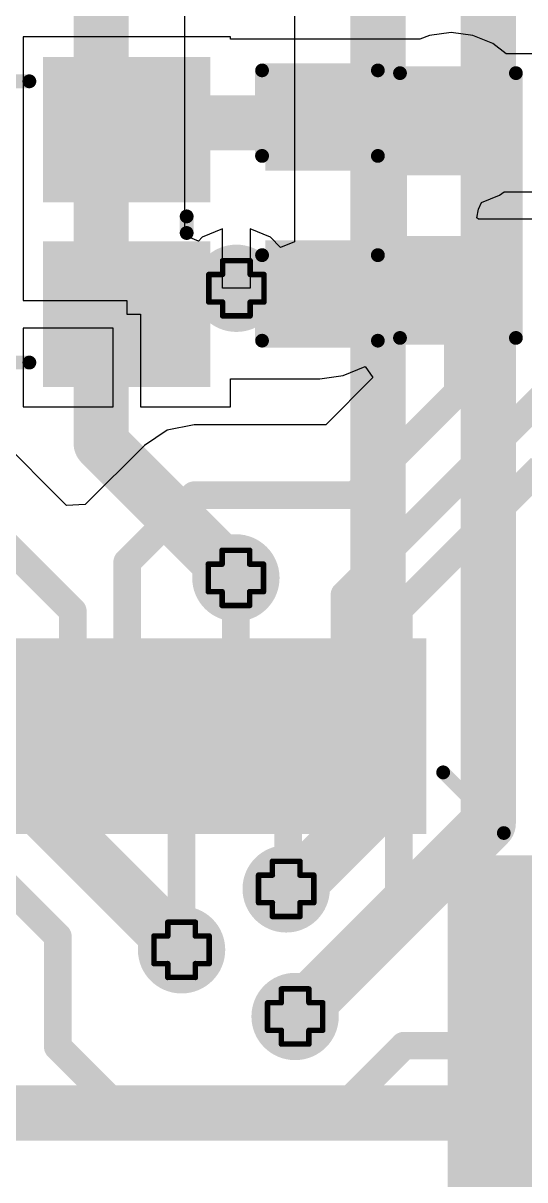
# Model space of a CAD drawing. Header units: inches. Extents: x -60 to 307, y -25 to 134.
# Drawn here: x 21.65 to 26.27, y 14.01 to 24.67 of the extents above; entities that cross this region are included whole.
import ezdxf

# ---------------------------------------------------------------- set-up
doc = ezdxf.new("R2010")
doc.units = ezdxf.units.IN
for name, color, linetype in [('BOARD OUTLINE', 216, 'Continuous'), ('Bottom Layer', 5, 'Continuous'), ('Bottom Solder', 6, 'Continuous'), ('Drill Drawing', 1, 'Continuous'), ('Top Layer', 1, 'Continuous'), ('Top Overlay', 2, 'Continuous'), ('Top Paste', 8, 'Continuous'), ('Top Solder', 216, 'Continuous'), ('Via Holes', 16, 'Continuous')]:
    doc.layers.add(name, color=color, linetype=linetype)

# ---------------------------------------------------------------- blocks, each defined once
blk = doc.blocks.new('3TJ481920NYLBC_9')
at = {"layer": 'Top Layer'}
for points in [[(-1.8, 1.45), (-0.4, 1.45), (-0.4, 0.25), (-1.8, 0.25)], [(0.4, 1.45), (1.8, 1.45), (1.8, 0.25), (0.4, 0.25)], [(-1.8, -0.25), (-0.4, -0.25), (-0.4, -1.45), (-1.8, -1.45)], [(0.4, -0.25), (1.8, -0.25), (1.8, -1.45), (0.4, -1.45)]]:
    blk.add_hatch(color=1, dxfattribs=at).paths.add_polyline_path(points)
at = {"layer": 'Top Paste'}
for points in [[(-1.8, 1.45), (-0.4, 1.45), (-0.4, 0.25), (-1.8, 0.25)], [(0.4, 1.45), (1.8, 1.45), (1.8, 0.25), (0.4, 0.25)], [(-1.8, -0.25), (-0.4, -0.25), (-0.4, -1.45), (-1.8, -1.45)], [(0.4, -0.25), (1.8, -0.25), (1.8, -1.45), (0.4, -1.45)]]:
    blk.add_hatch(color=8, dxfattribs=at).paths.add_polyline_path(points)
at = {"layer": 'Top Solder'}
for points in [[(-1.87, 1.52), (-0.33, 1.52), (-0.33, 0.18), (-1.87, 0.18)], [(0.33, 1.52), (1.87, 1.52), (1.87, 0.18), (0.33, 0.18)], [(-1.87, -0.18), (-0.33, -0.18), (-0.33, -1.52), (-1.87, -1.52)], [(0.33, -0.18), (1.87, -0.18), (1.87, -1.52), (0.33, -1.52)]]:
    blk.add_hatch(color=216, dxfattribs=at).paths.add_polyline_path(points)
at = {"layer": 'Top Overlay'}
for points in [[(0.203, 1.295, 0.127, 0.127, 0), (-0.203, 1.295, 0.127, 0.127, 0)], [(-1.651, 0.102, 0.127, 0.127, 0), (-1.651, -0.051, 0.127, 0.127, 0)], [(1.651, 0.102, 0.127, 0.127, 0), (1.651, -0.051, 0.127, 0.127, 0)], [(0.203, -1.295, 0.127, 0.127, 0), (-0.203, -1.295, 0.127, 0.127, 0)]]:
    blk.add_lwpolyline(points, format="xyseb", dxfattribs=at)
for points in [[(-0.235, 1.295, 0.0635, 0.0635, 1), (-0.171, 1.295, 0.0635, 0.0635, 1)], [(0.171, 1.295, 0.0635, 0.0635, 1), (0.235, 1.295, 0.0635, 0.0635, 1)], [(-1.683, 0.102, 0.0635, 0.0635, 1), (-1.619, 0.102, 0.0635, 0.0635, 1)], [(1.619, 0.102, 0.0635, 0.0635, 1), (1.683, 0.102, 0.0635, 0.0635, 1)], [(-1.683, -0.051, 0.0635, 0.0635, 1), (-1.619, -0.051, 0.0635, 0.0635, 1)], [(1.619, -0.051, 0.0635, 0.0635, 1), (1.683, -0.051, 0.0635, 0.0635, 1)], [(-1.977, -0.94, 0.254, 0.254, 1), (-2.138, -0.94, 0.254, 0.254, 1)], [(-2.201, -0.94, 0.127, 0.127, 1), (-2.074, -0.94, 0.127, 0.127, 1)], [(-2.041, -0.94, 0.127, 0.127, 1), (-1.914, -0.94, 0.127, 0.127, 1)], [(-0.235, -1.295, 0.0635, 0.0635, 1), (-0.171, -1.295, 0.0635, 0.0635, 1)], [(0.171, -1.295, 0.0635, 0.0635, 1), (0.235, -1.295, 0.0635, 0.0635, 1)]]:
    blk.add_lwpolyline(points, format="xyseb", close=True, dxfattribs=at)
blk = doc.blocks.new('32TQFP_11')
at = {"layer": 'Top Layer'}
for points in [[(-1.9, 2.3), (-1.9, 3.9), (-1.6, 3.9), (-1.6, 2.3)], [(-1.4, 2.3), (-1.4, 3.9), (-1.1, 3.9), (-1.1, 2.3)], [(-0.9, 2.3), (-0.9, 3.9), (-0.6, 3.9), (-0.6, 2.3)], [(-0.4, 2.3), (-0.4, 3.9), (-0.1, 3.9), (-0.1, 2.3)], [(0.1, 2.3), (0.1, 3.9), (0.4, 3.9), (0.4, 2.3)], [(0.6, 2.3), (0.6, 3.9), (0.9, 3.9), (0.9, 2.3)], [(1.1, 2.3), (1.1, 3.9), (1.4, 3.9), (1.4, 2.3)], [(1.6, 2.3), (1.6, 3.9), (1.9, 3.9), (1.9, 2.3)], [(-3.9, 1.9), (-2.3, 1.9), (-2.3, 1.6), (-3.9, 1.6)], [(2.3, 1.9), (3.9, 1.9), (3.9, 1.6), (2.3, 1.6)], [(-3.9, 1.4), (-2.3, 1.4), (-2.3, 1.1), (-3.9, 1.1)], [(2.3, 1.4), (3.9, 1.4), (3.9, 1.1), (2.3, 1.1)], [(-3.9, 0.9), (-2.3, 0.9), (-2.3, 0.6), (-3.9, 0.6)], [(2.3, 0.9), (3.9, 0.9), (3.9, 0.6), (2.3, 0.6)], [(-3.9, 0.4), (-2.3, 0.4), (-2.3, 0.1), (-3.9, 0.1)], [(2.3, 0.4), (3.9, 0.4), (3.9, 0.1), (2.3, 0.1)], [(-3.9, -0.1), (-2.3, -0.1), (-2.3, -0.4), (-3.9, -0.4)], [(2.3, -0.1), (3.9, -0.1), (3.9, -0.4), (2.3, -0.4)], [(-3.9, -0.6), (-2.3, -0.6), (-2.3, -0.9), (-3.9, -0.9)], [(2.3, -0.6), (3.9, -0.6), (3.9, -0.9), (2.3, -0.9)], [(-3.9, -1.1), (-2.3, -1.1), (-2.3, -1.4), (-3.9, -1.4)], [(2.3, -1.1), (3.9, -1.1), (3.9, -1.4), (2.3, -1.4)], [(-3.9, -1.6), (-2.3, -1.6), (-2.3, -1.9), (-3.9, -1.9)], [(2.3, -1.6), (3.9, -1.6), (3.9, -1.9), (2.3, -1.9)], [(-1.6, -2.3), (-1.6, -3.9), (-1.9, -3.9), (-1.9, -2.3)], [(-1.1, -2.3), (-1.1, -3.9), (-1.4, -3.9), (-1.4, -2.3)], [(-0.6, -2.3), (-0.6, -3.9), (-0.9, -3.9), (-0.9, -2.3)], [(-0.1, -2.3), (-0.1, -3.9), (-0.4, -3.9), (-0.4, -2.3)], [(0.4, -2.3), (0.4, -3.9), (0.1, -3.9), (0.1, -2.3)], [(0.9, -2.3), (0.9, -3.9), (0.6, -3.9), (0.6, -2.3)], [(1.4, -2.3), (1.4, -3.9), (1.1, -3.9), (1.1, -2.3)], [(1.9, -2.3), (1.9, -3.9), (1.6, -3.9), (1.6, -2.3)]]:
    blk.add_hatch(color=1, dxfattribs=at).paths.add_polyline_path(points)
at = {"layer": 'Top Paste'}
for points in [[(-1.9, 2.3), (-1.9, 3.9), (-1.6, 3.9), (-1.6, 2.3)], [(-1.4, 2.3), (-1.4, 3.9), (-1.1, 3.9), (-1.1, 2.3)], [(-0.9, 2.3), (-0.9, 3.9), (-0.6, 3.9), (-0.6, 2.3)], [(-0.4, 2.3), (-0.4, 3.9), (-0.1, 3.9), (-0.1, 2.3)], [(0.1, 2.3), (0.1, 3.9), (0.4, 3.9), (0.4, 2.3)], [(0.6, 2.3), (0.6, 3.9), (0.9, 3.9), (0.9, 2.3)], [(1.1, 2.3), (1.1, 3.9), (1.4, 3.9), (1.4, 2.3)], [(1.6, 2.3), (1.6, 3.9), (1.9, 3.9), (1.9, 2.3)], [(-3.9, 1.9), (-2.3, 1.9), (-2.3, 1.6), (-3.9, 1.6)], [(2.3, 1.9), (3.9, 1.9), (3.9, 1.6), (2.3, 1.6)], [(-3.9, 1.4), (-2.3, 1.4), (-2.3, 1.1), (-3.9, 1.1)], [(2.3, 1.4), (3.9, 1.4), (3.9, 1.1), (2.3, 1.1)], [(-3.9, 0.9), (-2.3, 0.9), (-2.3, 0.6), (-3.9, 0.6)], [(2.3, 0.9), (3.9, 0.9), (3.9, 0.6), (2.3, 0.6)], [(-3.9, 0.4), (-2.3, 0.4), (-2.3, 0.1), (-3.9, 0.1)], [(2.3, 0.4), (3.9, 0.4), (3.9, 0.1), (2.3, 0.1)], [(-3.9, -0.1), (-2.3, -0.1), (-2.3, -0.4), (-3.9, -0.4)], [(2.3, -0.1), (3.9, -0.1), (3.9, -0.4), (2.3, -0.4)], [(-3.9, -0.6), (-2.3, -0.6), (-2.3, -0.9), (-3.9, -0.9)], [(2.3, -0.6), (3.9, -0.6), (3.9, -0.9), (2.3, -0.9)], [(-3.9, -1.1), (-2.3, -1.1), (-2.3, -1.4), (-3.9, -1.4)], [(2.3, -1.1), (3.9, -1.1), (3.9, -1.4), (2.3, -1.4)], [(-3.9, -1.6), (-2.3, -1.6), (-2.3, -1.9), (-3.9, -1.9)], [(2.3, -1.6), (3.9, -1.6), (3.9, -1.9), (2.3, -1.9)], [(-1.6, -2.3), (-1.6, -3.9), (-1.9, -3.9), (-1.9, -2.3)], [(-1.1, -2.3), (-1.1, -3.9), (-1.4, -3.9), (-1.4, -2.3)], [(-0.6, -2.3), (-0.6, -3.9), (-0.9, -3.9), (-0.9, -2.3)], [(-0.1, -2.3), (-0.1, -3.9), (-0.4, -3.9), (-0.4, -2.3)], [(0.4, -2.3), (0.4, -3.9), (0.1, -3.9), (0.1, -2.3)], [(0.9, -2.3), (0.9, -3.9), (0.6, -3.9), (0.6, -2.3)], [(1.4, -2.3), (1.4, -3.9), (1.1, -3.9), (1.1, -2.3)], [(1.9, -2.3), (1.9, -3.9), (1.6, -3.9), (1.6, -2.3)]]:
    blk.add_hatch(color=8, dxfattribs=at).paths.add_polyline_path(points)
at = {"layer": 'Top Solder'}
for points in [[(-2.002, 2.198), (-2.002, 4.002), (-1.498, 4.002), (-1.498, 2.198)], [(-1.502, 2.198), (-1.502, 4.002), (-0.998, 4.002), (-0.998, 2.198)], [(-1.002, 2.198), (-1.002, 4.002), (-0.498, 4.002), (-0.498, 2.198)], [(-0.502, 2.198), (-0.502, 4.002), (0.002, 4.002), (0.002, 2.198)], [(-0.002, 2.198), (-0.002, 4.002), (0.502, 4.002), (0.502, 2.198)], [(0.498, 2.198), (0.498, 4.002), (1.002, 4.002), (1.002, 2.198)], [(0.998, 2.198), (0.998, 4.002), (1.502, 4.002), (1.502, 2.198)], [(1.498, 2.198), (1.498, 4.002), (2.002, 4.002), (2.002, 2.198)], [(-4.002, 2.002), (-2.198, 2.002), (-2.198, 1.498), (-4.002, 1.498)], [(2.198, 2.002), (4.002, 2.002), (4.002, 1.498), (2.198, 1.498)], [(-4.002, 1.502), (-2.198, 1.502), (-2.198, 0.998), (-4.002, 0.998)], [(2.198, 1.502), (4.002, 1.502), (4.002, 0.998), (2.198, 0.998)], [(-4.002, 1.002), (-2.198, 1.002), (-2.198, 0.498), (-4.002, 0.498)], [(2.198, 1.002), (4.002, 1.002), (4.002, 0.498), (2.198, 0.498)], [(-4.002, 0.502), (-2.198, 0.502), (-2.198, -0.002), (-4.002, -0.002)], [(2.198, 0.502), (4.002, 0.502), (4.002, -0.002), (2.198, -0.002)], [(-4.002, 0.002), (-2.198, 0.002), (-2.198, -0.502), (-4.002, -0.502)], [(2.198, 0.002), (4.002, 0.002), (4.002, -0.502), (2.198, -0.502)], [(-4.002, -0.498), (-2.198, -0.498), (-2.198, -1.002), (-4.002, -1.002)], [(2.198, -0.498), (4.002, -0.498), (4.002, -1.002), (2.198, -1.002)], [(-4.002, -0.998), (-2.198, -0.998), (-2.198, -1.502), (-4.002, -1.502)], [(2.198, -0.998), (4.002, -0.998), (4.002, -1.502), (2.198, -1.502)], [(-4.002, -1.498), (-2.198, -1.498), (-2.198, -2.002), (-4.002, -2.002)], [(2.198, -1.498), (4.002, -1.498), (4.002, -2.002), (2.198, -2.002)], [(-1.498, -2.198), (-1.498, -4.002), (-2.002, -4.002), (-2.002, -2.198)], [(-0.998, -2.198), (-0.998, -4.002), (-1.502, -4.002), (-1.502, -2.198)], [(-0.498, -2.198), (-0.498, -4.002), (-1.002, -4.002), (-1.002, -2.198)], [(0.002, -2.198), (0.002, -4.002), (-0.502, -4.002), (-0.502, -2.198)], [(0.502, -2.198), (0.502, -4.002), (-0.002, -4.002), (-0.002, -2.198)], [(1.002, -2.198), (1.002, -4.002), (0.498, -4.002), (0.498, -2.198)], [(1.502, -2.198), (1.502, -4.002), (0.998, -4.002), (0.998, -2.198)], [(2.002, -2.198), (2.002, -4.002), (1.498, -4.002), (1.498, -2.198)]]:
    blk.add_hatch(color=216, dxfattribs=at).paths.add_polyline_path(points)
at = {"layer": 'Top Overlay'}
for points in [[(-2.083, 2.692, 0.127, 0.127, 0), (-2.642, 2.134, 0.127, 0.127, 0)], [(2.083, 2.692, 0.127, 0.127, 0), (2.642, 2.134, 0.127, 0.127, 0)], [(-2.767, -2.158, 0.127, 0.127, 0), (-2.208, -2.716, 0.127, 0.127, 0)], [(2.767, -2.158, 0.127, 0.127, 0), (2.208, -2.716, 0.127, 0.127, 0)]]:
    blk.add_lwpolyline(points, format="xyseb", dxfattribs=at)
for points in [[(-2.115, 2.692, 0.0635, 0.0635, 1), (-2.051, 2.692, 0.0635, 0.0635, 1)], [(2.051, 2.692, 0.0635, 0.0635, 1), (2.115, 2.692, 0.0635, 0.0635, 1)], [(-3.277, 2.261, 0.254, 0.254, 1), (-3.531, 2.261, 0.254, 0.254, 1)], [(-3.594, 2.261, 0.127, 0.127, 1), (-3.467, 2.261, 0.127, 0.127, 1)], [(-3.34, 2.261, 0.127, 0.127, 1), (-3.213, 2.261, 0.127, 0.127, 1)], [(-2.673, 2.134, 0.0635, 0.0635, 1), (-2.61, 2.134, 0.0635, 0.0635, 1)], [(2.61, 2.134, 0.0635, 0.0635, 1), (2.673, 2.134, 0.0635, 0.0635, 1)], [(-2.799, -2.158, 0.0635, 0.0635, 1), (-2.735, -2.158, 0.0635, 0.0635, 1)], [(2.735, -2.158, 0.0635, 0.0635, 1), (2.799, -2.158, 0.0635, 0.0635, 1)], [(-2.24, -2.716, 0.0635, 0.0635, 1), (-2.177, -2.716, 0.0635, 0.0635, 1)], [(2.177, -2.716, 0.0635, 0.0635, 1), (2.24, -2.716, 0.0635, 0.0635, 1)]]:
    blk.add_lwpolyline(points, format="xyseb", close=True, dxfattribs=at)
blk = doc.blocks.new('R___0603_15')
at = {"layer": 'Top Layer'}
for points in [[(-0.381, 0.4445), (-0.381, -0.4445), (-1.143, -0.4445), (-1.143, 0.4445)], [(1.143, 0.4445), (1.143, -0.4445), (0.381, -0.4445), (0.381, 0.4445)]]:
    blk.add_hatch(color=1, dxfattribs=at).paths.add_polyline_path(points)
at = {"layer": 'Top Paste'}
for points in [[(-0.381, 0.4445), (-0.381, -0.4445), (-1.143, -0.4445), (-1.143, 0.4445)], [(1.143, 0.4445), (1.143, -0.4445), (0.381, -0.4445), (0.381, 0.4445)]]:
    blk.add_hatch(color=8, dxfattribs=at).paths.add_polyline_path(points)
at = {"layer": 'Top Solder'}
for points in [[(-0.2794, 0.5461), (-0.2794, -0.5461), (-1.2446, -0.5461), (-1.2446, 0.5461)], [(1.2446, 0.5461), (1.2446, -0.5461), (0.2794, -0.5461), (0.2794, 0.5461)]]:
    blk.add_hatch(color=216, dxfattribs=at).paths.add_polyline_path(points)
at = {"layer": 'Top Overlay'}
for points in [[(-1.2192, 0.5334, 0.127, 0.127, 0), (1.2192, 0.5334, 0.127, 0.127, 0)], [(-1.2192, 0.5334, 0.127, 0.127, 0), (-1.2192, -0.5334, 0.127, 0.127, 0)], [(1.2192, 0.5334, 0.127, 0.127, 0), (1.2192, -0.5334, 0.127, 0.127, 0)], [(-1.2192, -0.5334, 0.127, 0.127, 0), (1.2192, -0.5334, 0.127, 0.127, 0)]]:
    blk.add_lwpolyline(points, format="xyseb", dxfattribs=at)
for points in [[(-1.25095, 0.5334, 0.0635, 0.0635, 1), (-1.18745, 0.5334, 0.0635, 0.0635, 1)], [(-1.25095, 0.5334, 0.0635, 0.0635, 1), (-1.18745, 0.5334, 0.0635, 0.0635, 1)], [(1.18745, 0.5334, 0.0635, 0.0635, 1), (1.25095, 0.5334, 0.0635, 0.0635, 1)], [(1.18745, 0.5334, 0.0635, 0.0635, 1), (1.25095, 0.5334, 0.0635, 0.0635, 1)], [(-1.25095, -0.5334, 0.0635, 0.0635, 1), (-1.18745, -0.5334, 0.0635, 0.0635, 1)], [(-1.25095, -0.5334, 0.0635, 0.0635, 1), (-1.18745, -0.5334, 0.0635, 0.0635, 1)], [(1.18745, -0.5334, 0.0635, 0.0635, 1), (1.25095, -0.5334, 0.0635, 0.0635, 1)], [(1.18745, -0.5334, 0.0635, 0.0635, 1), (1.25095, -0.5334, 0.0635, 0.0635, 1)]]:
    blk.add_lwpolyline(points, format="xyseb", close=True, dxfattribs=at)
blk = doc.blocks.new('C___0603_39')
at = {"layer": 'Top Layer'}
for points in [[(-0.381, 0.445), (-0.381, -0.445), (-1.143, -0.445), (-1.143, 0.445)], [(1.143, 0.445), (1.143, -0.445), (0.381, -0.445), (0.381, 0.445)]]:
    blk.add_hatch(color=1, dxfattribs=at).paths.add_polyline_path(points)
at = {"layer": 'Top Paste'}
for points in [[(-0.381, 0.445), (-0.381, -0.445), (-1.143, -0.445), (-1.143, 0.445)], [(1.143, 0.445), (1.143, -0.445), (0.381, -0.445), (0.381, 0.445)]]:
    blk.add_hatch(color=8, dxfattribs=at).paths.add_polyline_path(points)
at = {"layer": 'Top Solder'}
for points in [[(-0.321, 0.504), (-0.321, -0.504), (-1.203, -0.504), (-1.203, 0.504)], [(1.203, 0.504), (1.203, -0.504), (0.321, -0.504), (0.321, 0.504)]]:
    blk.add_hatch(color=216, dxfattribs=at).paths.add_polyline_path(points)
at = {"layer": 'Top Overlay'}
for points in [[(-1.245, 0.533, 0.127, 0.127, 0), (-0.457, 0.533, 0.127, 0.127, 0)], [(-1.245, 0.533, 0.127, 0.127, 0), (-1.245, -0.533, 0.127, 0.127, 0)], [(0.457, 0.533, 0.127, 0.127, 0), (1.245, 0.533, 0.127, 0.127, 0)], [(1.245, 0.533, 0.127, 0.127, 0), (1.245, -0.533, 0.127, 0.127, 0)], [(-1.245, -0.533, 0.127, 0.127, 0), (-0.457, -0.533, 0.127, 0.127, 0)], [(0.457, -0.533, 0.127, 0.127, 0), (1.245, -0.533, 0.127, 0.127, 0)]]:
    blk.add_lwpolyline(points, format="xyseb", dxfattribs=at)
for points in [[(-1.276, 0.533, 0.0635, 0.0635, 1), (-1.213, 0.533, 0.0635, 0.0635, 1)], [(-1.276, 0.533, 0.0635, 0.0635, 1), (-1.213, 0.533, 0.0635, 0.0635, 1)], [(-0.489, 0.533, 0.0635, 0.0635, 1), (-0.425, 0.533, 0.0635, 0.0635, 1)], [(0.425, 0.533, 0.0635, 0.0635, 1), (0.489, 0.533, 0.0635, 0.0635, 1)], [(1.213, 0.533, 0.0635, 0.0635, 1), (1.276, 0.533, 0.0635, 0.0635, 1)], [(1.213, 0.533, 0.0635, 0.0635, 1), (1.276, 0.533, 0.0635, 0.0635, 1)], [(-1.276, -0.533, 0.0635, 0.0635, 1), (-1.213, -0.533, 0.0635, 0.0635, 1)], [(-1.276, -0.533, 0.0635, 0.0635, 1), (-1.213, -0.533, 0.0635, 0.0635, 1)], [(-0.489, -0.533, 0.0635, 0.0635, 1), (-0.425, -0.533, 0.0635, 0.0635, 1)], [(0.425, -0.533, 0.0635, 0.0635, 1), (0.489, -0.533, 0.0635, 0.0635, 1)], [(1.213, -0.533, 0.0635, 0.0635, 1), (1.276, -0.533, 0.0635, 0.0635, 1)], [(1.213, -0.533, 0.0635, 0.0635, 1), (1.276, -0.533, 0.0635, 0.0635, 1)]]:
    blk.add_lwpolyline(points, format="xyseb", close=True, dxfattribs=at)

msp = doc.modelspace()

# ---------------------------------------------------------------- hatches: boundary and pattern name
at = {"layer": 'Bottom Layer'}
h = msp.add_hatch(color=5, dxfattribs=at)
edge = h.paths.add_edge_path()
edge.add_arc((23.615, 22.225), 0.3, 0, 360)
h = msp.add_hatch(color=5, dxfattribs=at)
edge = h.paths.add_edge_path()
edge.add_arc((23.61, 19.558), 0.3, 0, 360)
h = msp.add_hatch(color=5, dxfattribs=at)
edge = h.paths.add_edge_path()
edge.add_arc((24.073, 16.694), 0.3, 0, 360)
h = msp.add_hatch(color=5, dxfattribs=at)
edge = h.paths.add_edge_path()
edge.add_arc((23.11, 16.133), 0.3, 0, 360)
h = msp.add_hatch(color=5, dxfattribs=at)
edge = h.paths.add_edge_path()
edge.add_arc((24.155, 15.519), 0.3, 0, 360)
at = {"layer": 'Bottom Solder'}
h = msp.add_hatch(color=6, dxfattribs=at)
edge = h.paths.add_edge_path()
edge.add_arc((23.615, 22.225), 0.402, 0, 360)
h = msp.add_hatch(color=6, dxfattribs=at)
edge = h.paths.add_edge_path()
edge.add_arc((23.61, 19.558), 0.402, 0, 360)
h = msp.add_hatch(color=6, dxfattribs=at)
edge = h.paths.add_edge_path()
edge.add_arc((24.073, 16.694), 0.402, 0, 360)
h = msp.add_hatch(color=6, dxfattribs=at)
edge = h.paths.add_edge_path()
edge.add_arc((23.11, 16.133), 0.402, 0, 360)
h = msp.add_hatch(color=6, dxfattribs=at)
edge = h.paths.add_edge_path()
edge.add_arc((24.155, 15.519), 0.402, 0, 360)
at = {"layer": 'Top Layer'}
h = msp.add_hatch(color=1, dxfattribs=at)
edge = h.paths.add_edge_path()
edge.add_arc((23.615, 22.225), 0.3, 0, 360)
h = msp.add_hatch(color=1, dxfattribs=at)
edge = h.paths.add_edge_path()
edge.add_arc((23.61, 19.558), 0.3, 0, 360)
h = msp.add_hatch(color=1, dxfattribs=at)
edge = h.paths.add_edge_path()
edge.add_arc((24.073, 16.694), 0.3, 0, 360)
h = msp.add_hatch(color=1, dxfattribs=at)
edge = h.paths.add_edge_path()
edge.add_arc((23.11, 16.133), 0.3, 0, 360)
h = msp.add_hatch(color=1, dxfattribs=at)
edge = h.paths.add_edge_path()
edge.add_arc((24.155, 15.519), 0.3, 0, 360)
at = {"layer": 'Top Solder'}
h = msp.add_hatch(color=216, dxfattribs=at)
edge = h.paths.add_edge_path()
edge.add_arc((23.615, 22.225), 0.402, 0, 360)
h = msp.add_hatch(color=216, dxfattribs=at)
edge = h.paths.add_edge_path()
edge.add_arc((23.61, 19.558), 0.402, 0, 360)
h = msp.add_hatch(color=216, dxfattribs=at)
edge = h.paths.add_edge_path()
edge.add_arc((24.073, 16.694), 0.402, 0, 360)
h = msp.add_hatch(color=216, dxfattribs=at)
edge = h.paths.add_edge_path()
edge.add_arc((23.11, 16.133), 0.402, 0, 360)
h = msp.add_hatch(color=216, dxfattribs=at)
edge = h.paths.add_edge_path()
edge.add_arc((24.155, 15.519), 0.402, 0, 360)
at = {"layer": 'Via Holes'}
h = msp.add_hatch(color=7, dxfattribs=at)
edge = h.paths.add_edge_path()
edge.add_arc((23.615, 22.225), 0.15, 0, 360)
h = msp.add_hatch(color=7, dxfattribs=at)
edge = h.paths.add_edge_path()
edge.add_arc((23.61, 19.558), 0.15, 0, 360)
h = msp.add_hatch(color=7, dxfattribs=at)
edge = h.paths.add_edge_path()
edge.add_arc((24.073, 16.694), 0.15, 0, 360)
h = msp.add_hatch(color=7, dxfattribs=at)
edge = h.paths.add_edge_path()
edge.add_arc((23.11, 16.133), 0.15, 0, 360)
h = msp.add_hatch(color=7, dxfattribs=at)
edge = h.paths.add_edge_path()
edge.add_arc((24.155, 15.519), 0.15, 0, 360)

# ---------------------------------------------------------------- linework, layer by layer
at = {"layer": 'BOARD OUTLINE'}
msp.add_lwpolyline([(33.89, 54.238, 0.254, 0.254, -6.230382), (11.984, 54.26, 0.254, 0.254, 0)], format="xyseb", dxfattribs=at)
at = {"layer": 'Bottom Layer'}
for p, q in [((23.139, 22.712), (23.139, 28.466)), ((24.149, 28.398), (24.149, 22.654)), ((23.266, 22.66), (23.139, 22.712)), ((23.301, 22.695), (23.266, 22.66)), ((23.488, 22.772), (23.301, 22.695)), ((23.488, 22.225), (23.488, 22.772)), ((23.928, 22.695), (23.742, 22.772)), ((23.742, 22.772), (23.742, 22.225)), ((24.022, 22.601), (23.928, 22.695)), ((24.149, 22.654), (24.022, 22.601)), ((23.742, 22.225), (23.488, 22.225))]:
    msp.add_line(p, q, dxfattribs=at)
for points in [[(25.933, 17.297, 0.508, 0.508, 0), (25.933, 29.845, 0.508, 0.508, 0)], [(22.37, 20.798, 0.508, 0.508, 0), (22.37, 28.72, 0.508, 0.508, 0)], [(24.918, 17.47, 0.508, 0.508, 0), (24.918, 28.651, 0.508, 0.508, 0)], [(22.37, 20.798, 0.508, 0.508, 0), (23.61, 19.558, 0.508, 0.508, 0)], [(21.1, 18.143, 0.508, 0.508, 0), (23.11, 16.133, 0.508, 0.508, 0)], [(24.159, 16.712, 0.508, 0.508, 0), (24.918, 17.47, 0.508, 0.508, 0)], [(24.155, 15.519, 0.508, 0.508, 0), (25.933, 17.297, 0.508, 0.508, 0)], [(24.073, 16.694, 0.508, 0.508, 0), (24.09, 16.712, 0.508, 0.508, 0)], [(24.09, 16.712, 0.508, 0.508, 0), (24.159, 16.712, 0.508, 0.508, 0)], [(26.238, 14.63, 0.508, 0.508, 0), (26.797, 15.189, 0.508, 0.508, 0)], [(20.676, 14.63, 0.508, 0.508, 0), (26.238, 14.63, 0.508, 0.508, 0)]]:
    msp.add_lwpolyline(points, format="xyseb", dxfattribs=at)
for points in [[(22.243, 20.798, 0.254, 0.254, 1), (22.497, 20.798, 0.254, 0.254, 1)], [(22.243, 20.798, 0.254, 0.254, 1), (22.497, 20.798, 0.254, 0.254, 1)], [(23.483, 19.558, 0.254, 0.254, 1), (23.737, 19.558, 0.254, 0.254, 1)], [(24.791, 17.47, 0.254, 0.254, 1), (25.045, 17.47, 0.254, 0.254, 1)], [(24.791, 17.47, 0.254, 0.254, 1), (25.045, 17.47, 0.254, 0.254, 1)], [(25.806, 17.297, 0.254, 0.254, 1), (26.06, 17.297, 0.254, 0.254, 1)], [(25.806, 17.297, 0.254, 0.254, 1), (26.06, 17.297, 0.254, 0.254, 1)], [(23.946, 16.694, 0.254, 0.254, 1), (24.2, 16.694, 0.254, 0.254, 1)], [(23.963, 16.712, 0.254, 0.254, 1), (24.217, 16.712, 0.254, 0.254, 1)], [(23.963, 16.712, 0.254, 0.254, 1), (24.217, 16.712, 0.254, 0.254, 1)], [(24.032, 16.712, 0.254, 0.254, 1), (24.286, 16.712, 0.254, 0.254, 1)], [(24.032, 16.712, 0.254, 0.254, 1), (24.286, 16.712, 0.254, 0.254, 1)], [(22.983, 16.133, 0.254, 0.254, 1), (23.237, 16.133, 0.254, 0.254, 1)], [(24.028, 15.519, 0.254, 0.254, 1), (24.282, 15.519, 0.254, 0.254, 1)], [(26.111, 14.63, 0.254, 0.254, 1), (26.365, 14.63, 0.254, 0.254, 1)], [(26.111, 14.63, 0.254, 0.254, 1), (26.365, 14.63, 0.254, 0.254, 1)]]:
    msp.add_lwpolyline(points, format="xyseb", close=True, dxfattribs=at)
at = {"layer": 'Drill Drawing'}
for points in [[(23.488, 22.352, 0.0508, 0.0508, 0), (23.488, 22.479, 0.0508, 0.0508, 0)], [(23.488, 22.479, 0.0508, 0.0508, 0), (23.742, 22.479, 0.0508, 0.0508, 0)], [(23.742, 22.352, 0.0508, 0.0508, 0), (23.742, 22.479, 0.0508, 0.0508, 0)], [(23.361, 22.098, 0.0508, 0.0508, 0), (23.361, 22.352, 0.0508, 0.0508, 0)], [(23.361, 22.352, 0.0508, 0.0508, 0), (23.488, 22.352, 0.0508, 0.0508, 0)], [(23.742, 22.352, 0.0508, 0.0508, 0), (23.869, 22.352, 0.0508, 0.0508, 0)], [(23.869, 22.098, 0.0508, 0.0508, 0), (23.869, 22.352, 0.0508, 0.0508, 0)], [(23.361, 22.098, 0.0508, 0.0508, 0), (23.488, 22.098, 0.0508, 0.0508, 0)], [(23.488, 21.971, 0.0508, 0.0508, 0), (23.488, 22.098, 0.0508, 0.0508, 0)], [(23.742, 22.098, 0.0508, 0.0508, 0), (23.869, 22.098, 0.0508, 0.0508, 0)], [(23.742, 21.971, 0.0508, 0.0508, 0), (23.742, 22.098, 0.0508, 0.0508, 0)], [(23.488, 21.971, 0.0508, 0.0508, 0), (23.742, 21.971, 0.0508, 0.0508, 0)], [(23.483, 19.685, 0.0508, 0.0508, 0), (23.483, 19.812, 0.0508, 0.0508, 0)], [(23.483, 19.812, 0.0508, 0.0508, 0), (23.737, 19.812, 0.0508, 0.0508, 0)], [(23.737, 19.685, 0.0508, 0.0508, 0), (23.737, 19.812, 0.0508, 0.0508, 0)], [(23.356, 19.431, 0.0508, 0.0508, 0), (23.356, 19.685, 0.0508, 0.0508, 0)], [(23.356, 19.685, 0.0508, 0.0508, 0), (23.483, 19.685, 0.0508, 0.0508, 0)], [(23.737, 19.685, 0.0508, 0.0508, 0), (23.864, 19.685, 0.0508, 0.0508, 0)], [(23.864, 19.431, 0.0508, 0.0508, 0), (23.864, 19.685, 0.0508, 0.0508, 0)], [(23.356, 19.431, 0.0508, 0.0508, 0), (23.483, 19.431, 0.0508, 0.0508, 0)], [(23.483, 19.304, 0.0508, 0.0508, 0), (23.483, 19.431, 0.0508, 0.0508, 0)], [(23.737, 19.431, 0.0508, 0.0508, 0), (23.864, 19.431, 0.0508, 0.0508, 0)], [(23.737, 19.304, 0.0508, 0.0508, 0), (23.737, 19.431, 0.0508, 0.0508, 0)], [(23.483, 19.304, 0.0508, 0.0508, 0), (23.737, 19.304, 0.0508, 0.0508, 0)], [(23.946, 16.821, 0.0508, 0.0508, 0), (23.946, 16.948, 0.0508, 0.0508, 0)], [(23.946, 16.948, 0.0508, 0.0508, 0), (24.2, 16.948, 0.0508, 0.0508, 0)], [(24.2, 16.821, 0.0508, 0.0508, 0), (24.2, 16.948, 0.0508, 0.0508, 0)], [(23.819, 16.567, 0.0508, 0.0508, 0), (23.819, 16.821, 0.0508, 0.0508, 0)], [(23.819, 16.821, 0.0508, 0.0508, 0), (23.946, 16.821, 0.0508, 0.0508, 0)], [(24.2, 16.821, 0.0508, 0.0508, 0), (24.327, 16.821, 0.0508, 0.0508, 0)], [(24.327, 16.567, 0.0508, 0.0508, 0), (24.327, 16.821, 0.0508, 0.0508, 0)], [(23.819, 16.567, 0.0508, 0.0508, 0), (23.946, 16.567, 0.0508, 0.0508, 0)], [(23.946, 16.44, 0.0508, 0.0508, 0), (23.946, 16.567, 0.0508, 0.0508, 0)], [(24.2, 16.567, 0.0508, 0.0508, 0), (24.327, 16.567, 0.0508, 0.0508, 0)], [(24.2, 16.44, 0.0508, 0.0508, 0), (24.2, 16.567, 0.0508, 0.0508, 0)], [(22.983, 16.26, 0.0508, 0.0508, 0), (22.983, 16.387, 0.0508, 0.0508, 0)], [(22.983, 16.387, 0.0508, 0.0508, 0), (23.237, 16.387, 0.0508, 0.0508, 0)], [(23.237, 16.26, 0.0508, 0.0508, 0), (23.237, 16.387, 0.0508, 0.0508, 0)], [(23.946, 16.44, 0.0508, 0.0508, 0), (24.2, 16.44, 0.0508, 0.0508, 0)], [(22.856, 16.006, 0.0508, 0.0508, 0), (22.856, 16.26, 0.0508, 0.0508, 0)], [(22.856, 16.26, 0.0508, 0.0508, 0), (22.983, 16.26, 0.0508, 0.0508, 0)], [(23.237, 16.26, 0.0508, 0.0508, 0), (23.364, 16.26, 0.0508, 0.0508, 0)], [(23.364, 16.006, 0.0508, 0.0508, 0), (23.364, 16.26, 0.0508, 0.0508, 0)], [(22.856, 16.006, 0.0508, 0.0508, 0), (22.983, 16.006, 0.0508, 0.0508, 0)], [(22.983, 15.879, 0.0508, 0.0508, 0), (22.983, 16.006, 0.0508, 0.0508, 0)], [(23.237, 16.006, 0.0508, 0.0508, 0), (23.364, 16.006, 0.0508, 0.0508, 0)], [(23.237, 15.879, 0.0508, 0.0508, 0), (23.237, 16.006, 0.0508, 0.0508, 0)], [(22.983, 15.879, 0.0508, 0.0508, 0), (23.237, 15.879, 0.0508, 0.0508, 0)], [(24.028, 15.646, 0.0508, 0.0508, 0), (24.028, 15.773, 0.0508, 0.0508, 0)], [(24.028, 15.773, 0.0508, 0.0508, 0), (24.282, 15.773, 0.0508, 0.0508, 0)], [(24.282, 15.646, 0.0508, 0.0508, 0), (24.282, 15.773, 0.0508, 0.0508, 0)], [(23.901, 15.392, 0.0508, 0.0508, 0), (23.901, 15.646, 0.0508, 0.0508, 0)], [(23.901, 15.646, 0.0508, 0.0508, 0), (24.028, 15.646, 0.0508, 0.0508, 0)], [(24.282, 15.646, 0.0508, 0.0508, 0), (24.409, 15.646, 0.0508, 0.0508, 0)], [(24.409, 15.392, 0.0508, 0.0508, 0), (24.409, 15.646, 0.0508, 0.0508, 0)], [(23.901, 15.392, 0.0508, 0.0508, 0), (24.028, 15.392, 0.0508, 0.0508, 0)], [(24.028, 15.265, 0.0508, 0.0508, 0), (24.028, 15.392, 0.0508, 0.0508, 0)], [(24.282, 15.392, 0.0508, 0.0508, 0), (24.409, 15.392, 0.0508, 0.0508, 0)], [(24.282, 15.265, 0.0508, 0.0508, 0), (24.282, 15.392, 0.0508, 0.0508, 0)], [(24.028, 15.265, 0.0508, 0.0508, 0), (24.282, 15.265, 0.0508, 0.0508, 0)]]:
    msp.add_lwpolyline(points, format="xyseb", dxfattribs=at)
for points in [[(23.475, 22.479, 0.0254, 0.0254, 1), (23.5, 22.479, 0.0254, 0.0254, 1)], [(23.475, 22.479, 0.0254, 0.0254, 1), (23.5, 22.479, 0.0254, 0.0254, 1)], [(23.729, 22.479, 0.0254, 0.0254, 1), (23.754, 22.479, 0.0254, 0.0254, 1)], [(23.729, 22.479, 0.0254, 0.0254, 1), (23.754, 22.479, 0.0254, 0.0254, 1)], [(23.348, 22.352, 0.0254, 0.0254, 1), (23.373, 22.352, 0.0254, 0.0254, 1)], [(23.348, 22.352, 0.0254, 0.0254, 1), (23.373, 22.352, 0.0254, 0.0254, 1)], [(23.475, 22.352, 0.0254, 0.0254, 1), (23.5, 22.352, 0.0254, 0.0254, 1)], [(23.475, 22.352, 0.0254, 0.0254, 1), (23.5, 22.352, 0.0254, 0.0254, 1)], [(23.729, 22.352, 0.0254, 0.0254, 1), (23.754, 22.352, 0.0254, 0.0254, 1)], [(23.729, 22.352, 0.0254, 0.0254, 1), (23.754, 22.352, 0.0254, 0.0254, 1)], [(23.856, 22.352, 0.0254, 0.0254, 1), (23.881, 22.352, 0.0254, 0.0254, 1)], [(23.856, 22.352, 0.0254, 0.0254, 1), (23.881, 22.352, 0.0254, 0.0254, 1)], [(23.348, 22.098, 0.0254, 0.0254, 1), (23.373, 22.098, 0.0254, 0.0254, 1)], [(23.348, 22.098, 0.0254, 0.0254, 1), (23.373, 22.098, 0.0254, 0.0254, 1)], [(23.475, 22.098, 0.0254, 0.0254, 1), (23.5, 22.098, 0.0254, 0.0254, 1)], [(23.475, 22.098, 0.0254, 0.0254, 1), (23.5, 22.098, 0.0254, 0.0254, 1)], [(23.729, 22.098, 0.0254, 0.0254, 1), (23.754, 22.098, 0.0254, 0.0254, 1)], [(23.729, 22.098, 0.0254, 0.0254, 1), (23.754, 22.098, 0.0254, 0.0254, 1)], [(23.856, 22.098, 0.0254, 0.0254, 1), (23.881, 22.098, 0.0254, 0.0254, 1)], [(23.856, 22.098, 0.0254, 0.0254, 1), (23.881, 22.098, 0.0254, 0.0254, 1)], [(23.475, 21.971, 0.0254, 0.0254, 1), (23.5, 21.971, 0.0254, 0.0254, 1)], [(23.475, 21.971, 0.0254, 0.0254, 1), (23.5, 21.971, 0.0254, 0.0254, 1)], [(23.729, 21.971, 0.0254, 0.0254, 1), (23.754, 21.971, 0.0254, 0.0254, 1)], [(23.729, 21.971, 0.0254, 0.0254, 1), (23.754, 21.971, 0.0254, 0.0254, 1)], [(23.47, 19.812, 0.0254, 0.0254, 1), (23.496, 19.812, 0.0254, 0.0254, 1)], [(23.47, 19.812, 0.0254, 0.0254, 1), (23.496, 19.812, 0.0254, 0.0254, 1)], [(23.724, 19.812, 0.0254, 0.0254, 1), (23.75, 19.812, 0.0254, 0.0254, 1)], [(23.724, 19.812, 0.0254, 0.0254, 1), (23.75, 19.812, 0.0254, 0.0254, 1)], [(23.343, 19.685, 0.0254, 0.0254, 1), (23.369, 19.685, 0.0254, 0.0254, 1)], [(23.343, 19.685, 0.0254, 0.0254, 1), (23.369, 19.685, 0.0254, 0.0254, 1)], [(23.47, 19.685, 0.0254, 0.0254, 1), (23.496, 19.685, 0.0254, 0.0254, 1)], [(23.47, 19.685, 0.0254, 0.0254, 1), (23.496, 19.685, 0.0254, 0.0254, 1)], [(23.724, 19.685, 0.0254, 0.0254, 1), (23.75, 19.685, 0.0254, 0.0254, 1)], [(23.724, 19.685, 0.0254, 0.0254, 1), (23.75, 19.685, 0.0254, 0.0254, 1)], [(23.851, 19.685, 0.0254, 0.0254, 1), (23.877, 19.685, 0.0254, 0.0254, 1)], [(23.851, 19.685, 0.0254, 0.0254, 1), (23.877, 19.685, 0.0254, 0.0254, 1)], [(23.343, 19.431, 0.0254, 0.0254, 1), (23.369, 19.431, 0.0254, 0.0254, 1)], [(23.343, 19.431, 0.0254, 0.0254, 1), (23.369, 19.431, 0.0254, 0.0254, 1)], [(23.47, 19.431, 0.0254, 0.0254, 1), (23.496, 19.431, 0.0254, 0.0254, 1)], [(23.47, 19.431, 0.0254, 0.0254, 1), (23.496, 19.431, 0.0254, 0.0254, 1)], [(23.724, 19.431, 0.0254, 0.0254, 1), (23.75, 19.431, 0.0254, 0.0254, 1)], [(23.724, 19.431, 0.0254, 0.0254, 1), (23.75, 19.431, 0.0254, 0.0254, 1)], [(23.851, 19.431, 0.0254, 0.0254, 1), (23.877, 19.431, 0.0254, 0.0254, 1)], [(23.851, 19.431, 0.0254, 0.0254, 1), (23.877, 19.431, 0.0254, 0.0254, 1)], [(23.47, 19.304, 0.0254, 0.0254, 1), (23.496, 19.304, 0.0254, 0.0254, 1)], [(23.47, 19.304, 0.0254, 0.0254, 1), (23.496, 19.304, 0.0254, 0.0254, 1)], [(23.724, 19.304, 0.0254, 0.0254, 1), (23.75, 19.304, 0.0254, 0.0254, 1)], [(23.724, 19.304, 0.0254, 0.0254, 1), (23.75, 19.304, 0.0254, 0.0254, 1)], [(23.933, 16.948, 0.0254, 0.0254, 1), (23.959, 16.948, 0.0254, 0.0254, 1)], [(23.933, 16.948, 0.0254, 0.0254, 1), (23.959, 16.948, 0.0254, 0.0254, 1)], [(24.187, 16.948, 0.0254, 0.0254, 1), (24.213, 16.948, 0.0254, 0.0254, 1)], [(24.187, 16.948, 0.0254, 0.0254, 1), (24.213, 16.948, 0.0254, 0.0254, 1)], [(23.806, 16.821, 0.0254, 0.0254, 1), (23.832, 16.821, 0.0254, 0.0254, 1)], [(23.806, 16.821, 0.0254, 0.0254, 1), (23.832, 16.821, 0.0254, 0.0254, 1)], [(23.933, 16.821, 0.0254, 0.0254, 1), (23.959, 16.821, 0.0254, 0.0254, 1)], [(23.933, 16.821, 0.0254, 0.0254, 1), (23.959, 16.821, 0.0254, 0.0254, 1)], [(24.187, 16.821, 0.0254, 0.0254, 1), (24.213, 16.821, 0.0254, 0.0254, 1)], [(24.187, 16.821, 0.0254, 0.0254, 1), (24.213, 16.821, 0.0254, 0.0254, 1)], [(24.314, 16.821, 0.0254, 0.0254, 1), (24.34, 16.821, 0.0254, 0.0254, 1)], [(24.314, 16.821, 0.0254, 0.0254, 1), (24.34, 16.821, 0.0254, 0.0254, 1)], [(23.806, 16.567, 0.0254, 0.0254, 1), (23.832, 16.567, 0.0254, 0.0254, 1)], [(23.806, 16.567, 0.0254, 0.0254, 1), (23.832, 16.567, 0.0254, 0.0254, 1)], [(23.933, 16.567, 0.0254, 0.0254, 1), (23.959, 16.567, 0.0254, 0.0254, 1)], [(23.933, 16.567, 0.0254, 0.0254, 1), (23.959, 16.567, 0.0254, 0.0254, 1)], [(24.187, 16.567, 0.0254, 0.0254, 1), (24.213, 16.567, 0.0254, 0.0254, 1)], [(24.187, 16.567, 0.0254, 0.0254, 1), (24.213, 16.567, 0.0254, 0.0254, 1)], [(24.314, 16.567, 0.0254, 0.0254, 1), (24.34, 16.567, 0.0254, 0.0254, 1)], [(24.314, 16.567, 0.0254, 0.0254, 1), (24.34, 16.567, 0.0254, 0.0254, 1)], [(22.97, 16.387, 0.0254, 0.0254, 1), (22.996, 16.387, 0.0254, 0.0254, 1)], [(22.97, 16.387, 0.0254, 0.0254, 1), (22.996, 16.387, 0.0254, 0.0254, 1)], [(23.224, 16.387, 0.0254, 0.0254, 1), (23.25, 16.387, 0.0254, 0.0254, 1)], [(23.224, 16.387, 0.0254, 0.0254, 1), (23.25, 16.387, 0.0254, 0.0254, 1)], [(23.933, 16.44, 0.0254, 0.0254, 1), (23.959, 16.44, 0.0254, 0.0254, 1)], [(23.933, 16.44, 0.0254, 0.0254, 1), (23.959, 16.44, 0.0254, 0.0254, 1)], [(24.187, 16.44, 0.0254, 0.0254, 1), (24.213, 16.44, 0.0254, 0.0254, 1)], [(24.187, 16.44, 0.0254, 0.0254, 1), (24.213, 16.44, 0.0254, 0.0254, 1)], [(22.843, 16.26, 0.0254, 0.0254, 1), (22.869, 16.26, 0.0254, 0.0254, 1)], [(22.843, 16.26, 0.0254, 0.0254, 1), (22.869, 16.26, 0.0254, 0.0254, 1)], [(22.97, 16.26, 0.0254, 0.0254, 1), (22.996, 16.26, 0.0254, 0.0254, 1)], [(22.97, 16.26, 0.0254, 0.0254, 1), (22.996, 16.26, 0.0254, 0.0254, 1)], [(23.224, 16.26, 0.0254, 0.0254, 1), (23.25, 16.26, 0.0254, 0.0254, 1)], [(23.224, 16.26, 0.0254, 0.0254, 1), (23.25, 16.26, 0.0254, 0.0254, 1)], [(23.351, 16.26, 0.0254, 0.0254, 1), (23.377, 16.26, 0.0254, 0.0254, 1)], [(23.351, 16.26, 0.0254, 0.0254, 1), (23.377, 16.26, 0.0254, 0.0254, 1)], [(22.843, 16.006, 0.0254, 0.0254, 1), (22.869, 16.006, 0.0254, 0.0254, 1)], [(22.843, 16.006, 0.0254, 0.0254, 1), (22.869, 16.006, 0.0254, 0.0254, 1)], [(22.97, 16.006, 0.0254, 0.0254, 1), (22.996, 16.006, 0.0254, 0.0254, 1)], [(22.97, 16.006, 0.0254, 0.0254, 1), (22.996, 16.006, 0.0254, 0.0254, 1)], [(23.224, 16.006, 0.0254, 0.0254, 1), (23.25, 16.006, 0.0254, 0.0254, 1)], [(23.224, 16.006, 0.0254, 0.0254, 1), (23.25, 16.006, 0.0254, 0.0254, 1)], [(23.351, 16.006, 0.0254, 0.0254, 1), (23.377, 16.006, 0.0254, 0.0254, 1)], [(23.351, 16.006, 0.0254, 0.0254, 1), (23.377, 16.006, 0.0254, 0.0254, 1)], [(22.97, 15.879, 0.0254, 0.0254, 1), (22.996, 15.879, 0.0254, 0.0254, 1)], [(22.97, 15.879, 0.0254, 0.0254, 1), (22.996, 15.879, 0.0254, 0.0254, 1)], [(23.224, 15.879, 0.0254, 0.0254, 1), (23.25, 15.879, 0.0254, 0.0254, 1)], [(23.224, 15.879, 0.0254, 0.0254, 1), (23.25, 15.879, 0.0254, 0.0254, 1)], [(24.016, 15.773, 0.0254, 0.0254, 1), (24.041, 15.773, 0.0254, 0.0254, 1)], [(24.016, 15.773, 0.0254, 0.0254, 1), (24.041, 15.773, 0.0254, 0.0254, 1)], [(24.27, 15.773, 0.0254, 0.0254, 1), (24.295, 15.773, 0.0254, 0.0254, 1)], [(24.27, 15.773, 0.0254, 0.0254, 1), (24.295, 15.773, 0.0254, 0.0254, 1)], [(23.889, 15.646, 0.0254, 0.0254, 1), (23.914, 15.646, 0.0254, 0.0254, 1)], [(23.889, 15.646, 0.0254, 0.0254, 1), (23.914, 15.646, 0.0254, 0.0254, 1)], [(24.016, 15.646, 0.0254, 0.0254, 1), (24.041, 15.646, 0.0254, 0.0254, 1)], [(24.016, 15.646, 0.0254, 0.0254, 1), (24.041, 15.646, 0.0254, 0.0254, 1)], [(24.27, 15.646, 0.0254, 0.0254, 1), (24.295, 15.646, 0.0254, 0.0254, 1)], [(24.27, 15.646, 0.0254, 0.0254, 1), (24.295, 15.646, 0.0254, 0.0254, 1)], [(24.397, 15.646, 0.0254, 0.0254, 1), (24.422, 15.646, 0.0254, 0.0254, 1)], [(24.397, 15.646, 0.0254, 0.0254, 1), (24.422, 15.646, 0.0254, 0.0254, 1)], [(23.889, 15.392, 0.0254, 0.0254, 1), (23.914, 15.392, 0.0254, 0.0254, 1)], [(23.889, 15.392, 0.0254, 0.0254, 1), (23.914, 15.392, 0.0254, 0.0254, 1)], [(24.016, 15.392, 0.0254, 0.0254, 1), (24.041, 15.392, 0.0254, 0.0254, 1)], [(24.016, 15.392, 0.0254, 0.0254, 1), (24.041, 15.392, 0.0254, 0.0254, 1)], [(24.27, 15.392, 0.0254, 0.0254, 1), (24.295, 15.392, 0.0254, 0.0254, 1)], [(24.27, 15.392, 0.0254, 0.0254, 1), (24.295, 15.392, 0.0254, 0.0254, 1)], [(24.397, 15.392, 0.0254, 0.0254, 1), (24.422, 15.392, 0.0254, 0.0254, 1)], [(24.397, 15.392, 0.0254, 0.0254, 1), (24.422, 15.392, 0.0254, 0.0254, 1)], [(24.016, 15.265, 0.0254, 0.0254, 1), (24.041, 15.265, 0.0254, 0.0254, 1)], [(24.016, 15.265, 0.0254, 0.0254, 1), (24.041, 15.265, 0.0254, 0.0254, 1)], [(24.27, 15.265, 0.0254, 0.0254, 1), (24.295, 15.265, 0.0254, 0.0254, 1)], [(24.27, 15.265, 0.0254, 0.0254, 1), (24.295, 15.265, 0.0254, 0.0254, 1)]]:
    msp.add_lwpolyline(points, format="xyseb", close=True, dxfattribs=at)
at = {"layer": 'Top Layer'}
for p, q in [((23.56, 24.54), (21.652, 24.54)), ((21.652, 24.54), (21.652, 22.832)), ((23.56, 24.518), (23.56, 24.54)), ((25.303, 24.518), (23.56, 24.518)), ((25.392, 24.554), (25.303, 24.518)), ((25.591, 24.581), (25.392, 24.554)), ((25.79, 24.554), (25.591, 24.581)), ((25.975, 24.478), (25.79, 24.554)), ((26.097, 24.384), (25.975, 24.478)), ((26.352, 24.384), (26.097, 24.384)), ((25.842, 22.953), (25.87, 23.014)), ((25.87, 23.014), (26.038, 23.083)), ((26.038, 23.083), (26.078, 23.114)), ((26.078, 23.114), (26.352, 23.114)), ((25.827, 22.875), (25.842, 22.953)), ((21.652, 22.832), (21.652, 22.113)), ((25.842, 22.86), (25.827, 22.875)), ((26.352, 22.86), (25.842, 22.86)), ((21.652, 22.113), (22.606, 22.113)), ((22.606, 22.113), (22.606, 21.986)), ((22.606, 21.986), (22.733, 21.986)), ((22.733, 21.986), (22.733, 21.132)), ((22.479, 21.859), (21.652, 21.859)), ((21.652, 21.859), (21.652, 21.132)), ((22.479, 21.132), (22.479, 21.859)), ((24.384, 21.392), (24.599, 21.421)), ((24.599, 21.421), (24.8, 21.504)), ((24.8, 21.504), (24.872, 21.402)), ((23.56, 21.132), (23.56, 21.392)), ((23.56, 21.392), (24.384, 21.392)), ((24.872, 21.402), (24.438, 20.967)), ((21.652, 21.132), (22.479, 21.132)), ((22.733, 21.132), (23.56, 21.132)), ((22.051, 20.225), (21.272, 21.005)), ((22.978, 20.918), (22.768, 20.778)), ((23.226, 20.967), (22.978, 20.918)), ((24.438, 20.967), (23.226, 20.967)), ((22.768, 20.778), (22.223, 20.233)), ((22.223, 20.233), (22.051, 20.225))]:
    msp.add_line(p, q, dxfattribs=at)
for points in [[(22.606, 23.686, 0.508, 0.508, -0.414214), (22.669, 23.749, 0.508, 0.508, 0)], [(22.669, 23.749, 0.508, 0.508, 0), (24.384, 23.749, 0.508, 0.508, 0)], [(24.384, 23.749, 0.508, 0.508, 0), (25.654, 23.749, 0.508, 0.508, 0)], [(25.591, 23.812, 0.508, 0.508, 0), (25.654, 23.749, 0.508, 0.508, 0)], [(22.606, 21.986, 0.635, 0.635, 0), (22.845, 22.225, 0.635, 0.635, 0)], [(22.845, 22.225, 0.635, 0.635, 0), (23.615, 22.225, 0.635, 0.635, 0)], [(23.615, 22.225, 0.635, 0.635, 0), (24.384, 22.225, 0.635, 0.635, 0)], [(25.654, 21.268, 0.254, 0.254, 0), (25.654, 22.225, 0.254, 0.254, 0)], [(24.61, 19.403, 0.254, 0.254, 0), (27.051, 21.844, 0.254, 0.254, 0)], [(24.706, 20.32, 0.254, 0.254, 0), (25.654, 21.268, 0.254, 0.254, 0)], [(20.533, 20.828, 0.254, 0.254, 0), (22.11, 19.251, 0.254, 0.254, 0)], [(25.11, 19.268, 0.254, 0.254, 0), (26.416, 20.574, 0.254, 0.254, 0)], [(22.61, 19.704, 0.254, 0.254, 0), (23.226, 20.32, 0.254, 0.254, 0)], [(23.226, 20.32, 0.254, 0.254, 0), (24.706, 20.32, 0.254, 0.254, 0)], [(22.61, 18.1, 0.254, 0.254, 0), (22.61, 19.704, 0.254, 0.254, 0)], [(23.61, 18.1, 0.254, 0.254, 0), (23.61, 19.558, 0.254, 0.254, 0)], [(24.61, 18.1, 0.254, 0.254, 0), (24.61, 19.403, 0.254, 0.254, 0)], [(25.11, 18.1, 0.254, 0.254, 0), (25.11, 19.268, 0.254, 0.254, 0)], [(22.11, 18.1, 0.254, 0.254, 0), (22.11, 19.251, 0.254, 0.254, 0)], [(20.254, 18.1, 0.254, 0.254, 0), (21.61, 18.1, 0.254, 0.254, 0)], [(23.11, 16.133, 0.254, 0.254, 0), (23.11, 18.1, 0.254, 0.254, 0)], [(24.091, 18.081, 0.254, 0.254, 0), (24.11, 18.1, 0.254, 0.254, 0)], [(25.11, 16.474, 0.254, 0.254, 0), (25.11, 18.1, 0.254, 0.254, 0)], [(24.091, 16.713, 0.254, 0.254, 0), (24.091, 18.081, 0.254, 0.254, 0)], [(21.477, 16.75, 0.254, 0.254, 0), (21.971, 16.256, 0.254, 0.254, 0)], [(24.073, 16.694, 0.254, 0.254, 0), (24.091, 16.713, 0.254, 0.254, 0)], [(24.155, 15.519, 0.254, 0.254, 0), (25.11, 16.474, 0.254, 0.254, 0)], [(21.971, 15.24, 0.254, 0.254, 0), (21.971, 16.256, 0.254, 0.254, 0)], [(21.971, 15.24, 0.254, 0.254, 0), (22.479, 14.732, 0.254, 0.254, 0)], [(24.638, 14.732, 0.254, 0.254, 0), (25.156, 15.25, 0.254, 0.254, 0)], [(25.156, 15.25, 0.254, 0.254, 0), (26.46, 15.25, 0.254, 0.254, 0)], [(22.479, 14.732, 0.254, 0.254, 0), (24.638, 14.732, 0.254, 0.254, 0)]]:
    msp.add_lwpolyline(points, format="xyseb", dxfattribs=at)
for points in [[(22.542, 23.749, 0.254, 0.254, 1), (22.796, 23.749, 0.254, 0.254, 1)], [(22.542, 23.749, 0.254, 0.254, 1), (22.796, 23.749, 0.254, 0.254, 1)], [(24.257, 23.749, 0.254, 0.254, 1), (24.511, 23.749, 0.254, 0.254, 1)], [(24.257, 23.749, 0.254, 0.254, 1), (24.511, 23.749, 0.254, 0.254, 1)], [(25.464, 23.812, 0.254, 0.254, 1), (25.718, 23.812, 0.254, 0.254, 1)], [(25.527, 23.749, 0.254, 0.254, 1), (25.781, 23.749, 0.254, 0.254, 1)], [(25.527, 23.749, 0.254, 0.254, 1), (25.781, 23.749, 0.254, 0.254, 1)], [(22.479, 23.686, 0.254, 0.254, 1), (22.733, 23.686, 0.254, 0.254, 1)], [(22.686, 22.225, 0.318, 0.318, 1), (23.004, 22.225, 0.318, 0.318, 1)], [(22.686, 22.225, 0.318, 0.318, 1), (23.004, 22.225, 0.318, 0.318, 1)], [(23.456, 22.225, 0.318, 0.318, 1), (23.773, 22.225, 0.318, 0.318, 1)], [(23.456, 22.225, 0.318, 0.318, 1), (23.773, 22.225, 0.318, 0.318, 1)], [(24.225, 22.225, 0.318, 0.318, 1), (24.543, 22.225, 0.318, 0.318, 1)], [(22.447, 21.986, 0.318, 0.318, 1), (22.765, 21.986, 0.318, 0.318, 1)], [(25.59, 22.225, 0.127, 0.127, 1), (25.718, 22.225, 0.127, 0.127, 1)], [(25.59, 21.268, 0.127, 0.127, 1), (25.718, 21.268, 0.127, 0.127, 1)], [(25.59, 21.268, 0.127, 0.127, 1), (25.718, 21.268, 0.127, 0.127, 1)], [(23.163, 20.32, 0.127, 0.127, 1), (23.29, 20.32, 0.127, 0.127, 1)], [(23.163, 20.32, 0.127, 0.127, 1), (23.29, 20.32, 0.127, 0.127, 1)], [(24.642, 20.32, 0.127, 0.127, 1), (24.769, 20.32, 0.127, 0.127, 1)], [(24.642, 20.32, 0.127, 0.127, 1), (24.769, 20.32, 0.127, 0.127, 1)], [(22.546, 19.704, 0.127, 0.127, 1), (22.673, 19.704, 0.127, 0.127, 1)], [(22.546, 19.704, 0.127, 0.127, 1), (22.673, 19.704, 0.127, 0.127, 1)], [(23.546, 19.558, 0.127, 0.127, 1), (23.673, 19.558, 0.127, 0.127, 1)], [(24.546, 19.403, 0.127, 0.127, 1), (24.673, 19.403, 0.127, 0.127, 1)], [(24.546, 19.403, 0.127, 0.127, 1), (24.673, 19.403, 0.127, 0.127, 1)], [(25.046, 19.268, 0.127, 0.127, 1), (25.173, 19.268, 0.127, 0.127, 1)], [(25.046, 19.268, 0.127, 0.127, 1), (25.173, 19.268, 0.127, 0.127, 1)], [(22.046, 19.251, 0.127, 0.127, 1), (22.173, 19.251, 0.127, 0.127, 1)], [(22.046, 19.251, 0.127, 0.127, 1), (22.173, 19.251, 0.127, 0.127, 1)], [(21.546, 18.1, 0.127, 0.127, 1), (21.673, 18.1, 0.127, 0.127, 1)], [(22.046, 18.1, 0.127, 0.127, 1), (22.173, 18.1, 0.127, 0.127, 1)], [(22.546, 18.1, 0.127, 0.127, 1), (22.673, 18.1, 0.127, 0.127, 1)], [(23.046, 18.1, 0.127, 0.127, 1), (23.173, 18.1, 0.127, 0.127, 1)], [(23.546, 18.1, 0.127, 0.127, 1), (23.673, 18.1, 0.127, 0.127, 1)], [(24.046, 18.1, 0.127, 0.127, 1), (24.173, 18.1, 0.127, 0.127, 1)], [(24.546, 18.1, 0.127, 0.127, 1), (24.673, 18.1, 0.127, 0.127, 1)], [(25.046, 18.1, 0.127, 0.127, 1), (25.173, 18.1, 0.127, 0.127, 1)], [(25.046, 18.1, 0.127, 0.127, 1), (25.173, 18.1, 0.127, 0.127, 1)], [(24.028, 18.081, 0.127, 0.127, 1), (24.155, 18.081, 0.127, 0.127, 1)], [(24.028, 18.081, 0.127, 0.127, 1), (24.155, 18.081, 0.127, 0.127, 1)], [(24.028, 16.713, 0.127, 0.127, 1), (24.155, 16.713, 0.127, 0.127, 1)], [(24.028, 16.713, 0.127, 0.127, 1), (24.155, 16.713, 0.127, 0.127, 1)], [(24.009, 16.694, 0.127, 0.127, 1), (24.136, 16.694, 0.127, 0.127, 1)], [(25.046, 16.474, 0.127, 0.127, 1), (25.173, 16.474, 0.127, 0.127, 1)], [(25.046, 16.474, 0.127, 0.127, 1), (25.173, 16.474, 0.127, 0.127, 1)], [(21.907, 16.256, 0.127, 0.127, 1), (22.035, 16.256, 0.127, 0.127, 1)], [(21.907, 16.256, 0.127, 0.127, 1), (22.035, 16.256, 0.127, 0.127, 1)], [(23.046, 16.133, 0.127, 0.127, 1), (23.173, 16.133, 0.127, 0.127, 1)], [(24.092, 15.519, 0.127, 0.127, 1), (24.219, 15.519, 0.127, 0.127, 1)], [(21.907, 15.24, 0.127, 0.127, 1), (22.035, 15.24, 0.127, 0.127, 1)], [(21.907, 15.24, 0.127, 0.127, 1), (22.035, 15.24, 0.127, 0.127, 1)], [(25.092, 15.25, 0.127, 0.127, 1), (25.219, 15.25, 0.127, 0.127, 1)], [(25.092, 15.25, 0.127, 0.127, 1), (25.219, 15.25, 0.127, 0.127, 1)], [(22.416, 14.732, 0.127, 0.127, 1), (22.543, 14.732, 0.127, 0.127, 1)], [(22.416, 14.732, 0.127, 0.127, 1), (22.543, 14.732, 0.127, 0.127, 1)], [(24.575, 14.732, 0.127, 0.127, 1), (24.701, 14.732, 0.127, 0.127, 1)], [(24.575, 14.732, 0.127, 0.127, 1), (24.701, 14.732, 0.127, 0.127, 1)]]:
    msp.add_lwpolyline(points, format="xyseb", close=True, dxfattribs=at)

# ---------------------------------------------------------------- block references
for name, p, rotation in [('3TJ481920NYLBC_9', (21.506, 22.836), 180), ('C___0603_39', (24.384, 22.987), 90), ('R___0603_15', (25.654, 22.987), 90), ('32TQFP_11', (23.36, 15), 90)]:
    msp.add_blockref(name, p, dxfattribs=dict(rotation=rotation))

doc.saveas('drawing.dxf')
